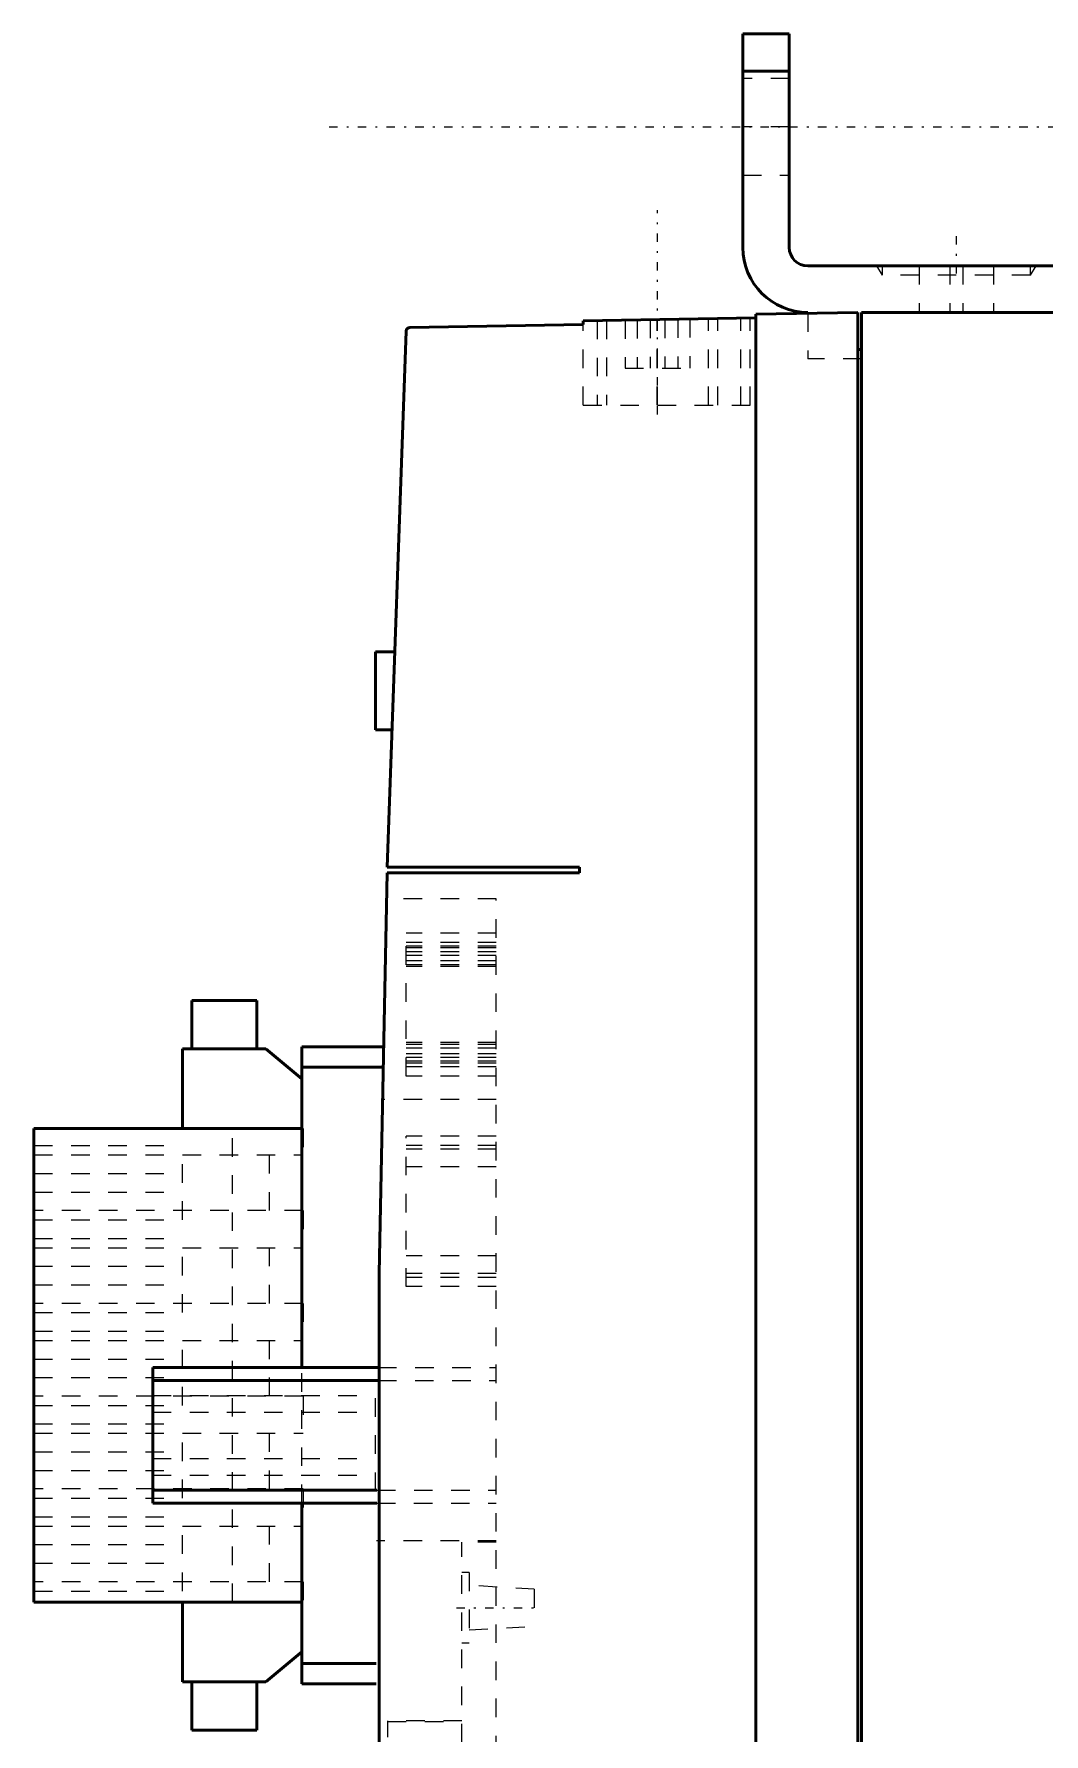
# Model space of a CAD drawing. Header units: millimetres. Extents: x 0 to 218, y 0 to 349.
# Drawn here: x 67.8 to 122.2, y 257.5 to 349.1 of the extents above; entities that cross this region are included whole.
import ezdxf

# ---------------------------------------------------------------- set-up
doc = ezdxf.new("R2010")
doc.units = ezdxf.units.MM
doc.linetypes.add('Center', pattern=[1.5, 0.45, -0.5, 0.05, -0.5])
doc.linetypes.add('Dashed', pattern=[2, 1, -1])
for name, color, linetype, lineweight in [('AM_4', 7, 'Continuous', 50), ('AM_6', 2, 'Continuous', 35), ('AM_7', 7, 'Center', 25), ('AM_9', 6, 'Dashed', 25)]:
    doc.layers.add(name, color=color, linetype=linetype, lineweight=lineweight)

# ---------------------------------------------------------------- blocks, each defined once
blk = doc.blocks.new('4_MADLN05SF_2_in_MADLN05SF_1100')
at = {"layer": 'AM_4'}
for p, q in [((106.006, 349.115), (106.006, 337.615)), ((108.506, 349.115), (106.006, 349.115)), ((108.506, 337.615), (108.506, 349.115)), ((108.506, 347.115), (106.006, 347.115)), ((109.506, 336.615), (135.006, 336.615)), ((97.406, 333.456), (88.054, 333.293)), ((106.706, 333.819), (97.406, 333.656)), ((97.406, 333.656), (97.406, 333.456)), ((112.206, 334.115), (106.706, 334.019)), ((106.706, 334.019), (106.706, 184.211)), ((109.506, 334.115), (109.506, 334.067)), ((112.206, 184.115), (112.206, 334.115)), ((126.756, 334.115), (112.406, 334.115)), ((112.406, 334.115), (112.406, 184.115)), ((87.858, 333.102), (86.843, 304.215)), ((112.406, 332.115), (112.206, 332.115)), ((87.192, 315.815), (86.206, 315.815)), ((86.206, 311.615), (86.206, 315.815)), ((87.056, 311.615), (86.206, 311.615)), ((86.843, 304.215), (97.206, 304.215)), ((97.206, 304.215), (97.206, 303.915)), ((86.836, 303.915), (86.402, 282.328)), ((97.206, 303.915), (86.836, 303.915)), ((79.806, 297.035), (76.306, 297.035)), ((76.306, 297.035), (76.306, 294.435)), ((79.806, 294.435), (79.806, 297.035)), ((75.806, 294.435), (75.806, 290.135)), ((80.306, 294.435), (75.806, 294.435)), ((82.246, 292.807), (80.306, 294.435)), ((82.246, 277.255), (82.246, 294.535)), ((82.246, 294.535), (86.614, 294.535)), ((82.246, 293.435), (86.591, 293.435)), ((67.806, 290.135), (82.246, 290.135)), ((67.806, 264.615), (67.806, 290.135)), ((86.402, 235.701), (86.402, 282.328)), ((74.206, 277.255), (86.347, 277.255)), ((74.206, 269.955), (74.206, 277.255)), ((74.206, 276.555), (86.339, 276.555)), ((74.206, 270.655), (86.287, 270.655)), ((74.206, 269.955), (86.283, 269.955)), ((82.246, 260.215), (82.246, 269.955)), ((67.806, 264.615), (82.246, 264.615)), ((75.806, 264.615), (75.806, 260.315)), ((80.306, 260.315), (82.246, 261.942)), ((82.246, 261.315), (86.244, 261.315)), ((75.806, 260.315), (80.306, 260.315)), ((76.306, 260.315), (76.306, 257.715)), ((79.806, 257.715), (79.806, 260.315)), ((82.246, 260.215), (86.243, 260.215)), ((76.306, 257.715), (79.806, 257.715))]:
    blk.add_line(p, q, dxfattribs=at)
blk.add_lwpolyline([(88.054, 333.293), (88.037, 333.292), (88.019, 333.289), (88.002, 333.285), (87.986, 333.28), (87.97, 333.273), (87.954, 333.264), (87.94, 333.255), (87.926, 333.244), (87.914, 333.232), (87.902, 333.219), (87.892, 333.205), (87.883, 333.19), (87.875, 333.174), (87.868, 333.158), (87.863, 333.141), (87.86, 333.124), (87.858, 333.107), (87.858, 333.102)], dxfattribs=at)
for radius in [3.5, 1]:
    blk.add_arc((109.506, 337.615), radius, 180, 270, dxfattribs=at)
at = {"layer": 'AM_7'}
for p, q in [((83.706, 344.115), (138.706, 344.115)), ((101.406, 328.615), (101.406, 339.615)), ((117.506, 338.215), (117.506, 336.015)), ((90.566, 264.315), (94.966, 264.315))]:
    blk.add_line(p, q, dxfattribs=at)
at = {"layer": 'AM_9'}
for p, q in [((108.506, 346.715), (106.006, 346.715)), ((108.506, 344.115), (106.006, 344.115)), ((106.006, 341.515), (108.506, 341.515)), ((113.206, 336.615), (113.506, 336.115)), ((113.506, 336.615), (113.506, 336.115)), ((115.506, 336.615), (115.506, 334.115)), ((117.156, 336.615), (117.156, 334.115)), ((117.856, 336.615), (117.856, 334.115)), ((119.506, 336.615), (119.506, 334.115)), ((121.506, 336.115), (121.506, 336.615)), ((121.506, 336.115), (121.806, 336.615)), ((121.506, 336.115), (113.506, 336.115)), ((97.406, 329.115), (97.406, 333.456)), ((98.156, 333.669), (98.156, 329.115)), ((98.656, 333.678), (98.656, 329.115)), ((99.656, 333.696), (99.656, 331.115)), ((100.306, 333.707), (100.306, 331.115)), ((101.006, 333.719), (101.006, 331.115)), ((101.389, 329.115), (101.389, 333.726)), ((101.406, 329.115), (101.406, 333.726)), ((101.806, 333.733), (101.806, 331.115)), ((102.506, 333.745), (102.506, 331.115)), ((103.156, 333.757), (103.156, 331.115)), ((104.156, 329.115), (104.156, 333.774)), ((104.656, 329.115), (104.656, 333.783)), ((105.906, 329.115), (105.906, 333.805)), ((106.406, 329.115), (106.406, 333.813)), ((109.506, 334.067), (109.506, 331.615)), ((112.406, 331.615), (109.506, 331.615)), ((99.656, 331.115), (103.156, 331.115)), ((97.406, 329.115), (106.406, 329.115)), ((92.716, 302.505), (86.799, 302.505)), ((92.716, 214.415), (92.716, 302.505)), ((92.716, 300.665), (87.866, 300.665)), ((87.866, 292.965), (87.866, 300.665)), ((92.716, 300.165), (87.866, 300.165)), ((92.716, 299.965), (87.866, 299.965)), ((92.716, 299.865), (87.866, 299.865)), ((92.716, 299.665), (87.866, 299.665)), ((92.716, 299.465), (87.866, 299.465)), ((92.716, 299.165), (87.866, 299.165)), ((92.716, 298.965), (87.866, 298.965)), ((92.716, 298.865), (87.866, 298.865)), ((92.716, 294.765), (87.866, 294.765)), ((92.716, 294.665), (87.866, 294.665)), ((92.716, 294.465), (87.866, 294.465)), ((92.716, 294.165), (87.866, 294.165)), ((92.716, 293.965), (87.866, 293.965)), ((92.716, 293.765), (87.866, 293.765)), ((92.716, 293.665), (87.866, 293.665)), ((92.716, 293.465), (87.866, 293.465)), ((92.716, 292.965), (87.866, 292.965)), ((92.716, 291.705), (86.557, 291.705)), ((78.501, 264.615), (78.501, 290.135)), ((82.246, 290.135), (82.306, 290.135)), ((82.306, 290.135), (82.306, 288.715)), ((92.716, 289.725), (87.866, 289.725)), ((87.866, 281.615), (87.866, 289.725)), ((67.806, 289.215), (75.806, 289.215)), ((67.806, 288.715), (82.306, 288.715)), ((75.806, 285.215), (75.806, 289.215)), ((80.501, 285.715), (80.501, 288.715)), ((92.716, 289.225), (87.866, 289.225)), ((92.716, 289.025), (87.866, 289.025)), ((67.806, 287.715), (75.806, 287.715)), ((92.716, 288.073), (87.866, 288.073)), ((67.806, 286.715), (75.806, 286.715)), ((82.306, 285.715), (67.806, 285.715)), ((67.806, 285.215), (75.806, 285.215)), ((82.306, 285.715), (82.306, 283.715)), ((67.806, 284.215), (75.806, 284.215)), ((75.806, 280.215), (75.806, 284.215)), ((67.806, 283.715), (82.306, 283.715)), ((80.501, 280.715), (80.501, 283.715)), ((92.716, 283.267), (87.866, 283.267)), ((67.806, 282.715), (75.806, 282.715)), ((92.716, 282.315), (87.866, 282.315)), ((67.806, 281.715), (75.806, 281.715)), ((92.716, 282.115), (87.866, 282.115)), ((92.716, 281.615), (87.866, 281.615)), ((82.306, 280.715), (67.806, 280.715)), ((82.306, 280.715), (82.306, 278.715)), ((67.806, 280.215), (75.806, 280.215)), ((67.806, 279.215), (75.806, 279.215)), ((67.806, 278.715), (82.306, 278.715)), ((75.806, 275.215), (75.806, 279.215)), ((80.501, 275.715), (80.501, 278.715)), ((67.806, 277.715), (75.806, 277.715)), ((67.806, 276.715), (75.806, 276.715)), ((82.246, 269.955), (82.246, 277.255)), ((86.347, 277.255), (92.716, 277.255)), ((74.206, 276.605), (86.206, 276.605)), ((74.206, 275.755), (86.206, 275.755)), ((86.206, 270.605), (86.206, 276.605)), ((86.339, 276.555), (92.716, 276.555)), ((82.306, 275.715), (67.806, 275.715)), ((67.806, 275.215), (75.806, 275.215)), ((74.206, 274.855), (86.206, 274.855)), ((82.306, 275.715), (82.306, 273.715)), ((67.806, 274.215), (75.806, 274.215)), ((75.806, 270.215), (75.806, 274.215)), ((67.806, 273.715), (82.306, 273.715)), ((80.501, 270.715), (80.501, 273.715)), ((67.806, 272.715), (75.806, 272.715)), ((74.206, 272.355), (86.206, 272.355)), ((67.806, 271.715), (75.806, 271.715)), ((74.206, 271.455), (86.206, 271.455)), ((82.306, 270.715), (67.806, 270.715)), ((74.206, 270.605), (86.206, 270.605)), ((82.306, 270.715), (82.306, 268.715)), ((86.287, 270.655), (92.716, 270.655)), ((67.806, 270.215), (75.806, 270.215)), ((86.283, 269.955), (92.716, 269.955)), ((67.806, 269.215), (75.806, 269.215)), ((67.806, 268.715), (82.306, 268.715)), ((75.806, 265.215), (75.806, 269.215)), ((80.501, 265.715), (80.501, 268.715)), ((67.806, 267.715), (75.806, 267.715)), ((92.716, 267.915), (86.266, 267.915)), ((90.866, 215.065), (90.866, 267.845)), ((92.716, 267.845), (90.866, 267.845)), ((67.806, 266.715), (75.806, 266.715)), ((82.306, 265.715), (67.806, 265.715)), ((82.306, 265.715), (82.306, 264.615)), ((91.266, 266.215), (90.866, 266.215)), ((91.266, 266.215), (91.266, 262.415)), ((67.806, 265.215), (75.806, 265.215)), ((94.766, 265.315), (91.266, 265.515)), ((94.766, 265.315), (94.766, 263.315)), ((82.306, 264.615), (82.246, 264.615)), ((91.266, 263.115), (94.766, 263.315)), ((90.866, 262.415), (91.266, 262.415)), ((90.866, 258.224), (86.866, 258.224)), ((86.866, 223.331), (86.866, 258.224)), ((86.866, 258.19), (90.866, 258.19))]:
    blk.add_line(p, q, dxfattribs=at)
at = {"layer": 'AM_6', "flags": 8}
for tag, p in [('NN', (222.706, 349.115)), ('NT', (222.706, 348.615)), ('NB', (222.706, 348.115)), ('NBSYN', (222.706, 347.615)), ('LINA', (222.706, 347.115)), ('CNSORDERNO', (222.706, 346.615)), ('F', (222.706, 346.115)), ('MC', (222.706, 345.615)), ('PSV', (222.706, 345.115)), ('COMPANY', (222.706, 344.115)), ('ES', (222.706, 344.615))]:
    blk.add_attdef(tag, p, '', height=0.5, dxfattribs=at)
blk = doc.blocks.new('1_MADLN05SF_1100')
blk.add_blockref('4_MADLN05SF_2_in_MADLN05SF_1100', (0, 0))
at = {"layer": 'AM_6', "flags": 8}
for tag, p in [('NN', (222.706, 349.115)), ('NT', (222.706, 348.615)), ('NB', (222.706, 348.115)), ('NBSYN', (222.706, 347.615)), ('LINA', (222.706, 347.115)), ('CNSORDERNO', (222.706, 346.615)), ('F', (222.706, 346.115)), ('MC', (222.706, 345.615)), ('PSV', (222.706, 345.115)), ('COMPANY', (222.706, 344.115)), ('ES', (222.706, 344.615))]:
    blk.add_attdef(tag, p, '', height=0.5, dxfattribs=at)

msp = doc.modelspace()

# ---------------------------------------------------------------- block references
msp.add_blockref('1_MADLN05SF_1100', (0, 0))

doc.saveas('drawing.dxf')
